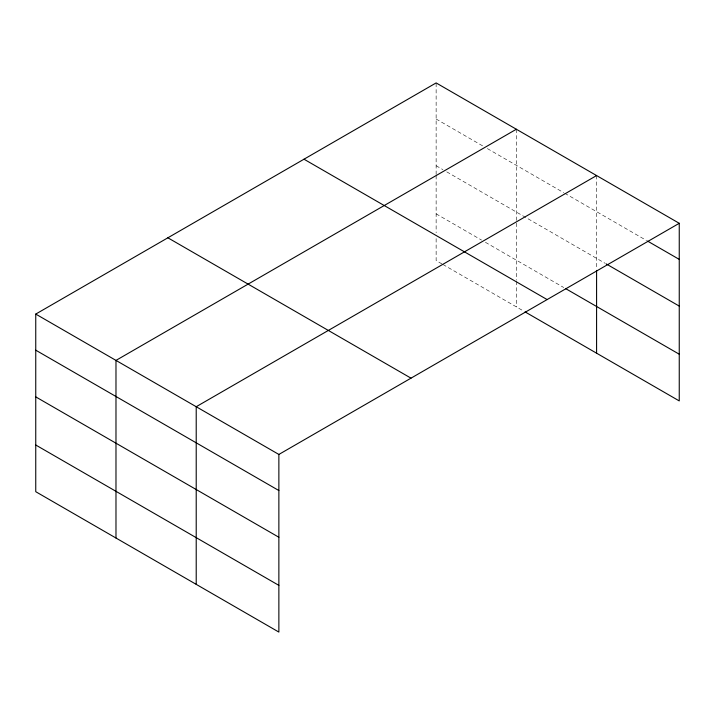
<?xml version="1.0" encoding="UTF-8"?>
<svg xmlns="http://www.w3.org/2000/svg" width="715" height="715" viewBox="0 0 715 715"><rect width="100%" height="100%" fill="white"/><g stroke="black" fill="none" stroke-linecap="round" stroke-linejoin="round"><path stroke-width="0.54" stroke-dasharray="3.58 2.68" d="M436.132 174.478L436.132 82.922M436.132 119.021L483.492 146.369M487.362 148.595L563.724 192.684M564.689 193.247L646.566 240.517M436.132 165.728L442.898 169.634M446.759 171.868L605.239 263.361M436.132 213.848L481.561 240.079M485.422 242.314L563.724 287.51M441.924 263.898L436.132 260.555L436.132 237.201M442.898 264.461L523.121 310.784M596.587 175.568L596.587 269.305M516.355 129.245L516.355 280.182M516.355 281.299L516.355 306.869M436.132 175.568L436.132 232.75"/><path stroke-width="1.07" d="M679.25 223.295L436.132 82.922L35.75 314.082L35.75 491.705L278.868 632.078L278.868 454.445L679.25 223.295L679.25 400.918L525.06 311.892M516.355 129.245L115.982 360.405L115.982 538.029M596.587 175.568L196.214 406.719L196.214 584.352M647.531 241.071L679.25 259.384M606.204 263.915L679.25 306.092M565.654 288.628L679.25 354.211M304 159.204L547.127 299.576M167.873 237.8L411 378.163M35.75 314.082L278.868 454.445M35.75 350.18L278.868 490.544M35.75 396.879L278.868 537.251M35.75 445.007L278.868 585.371M596.587 270.395L596.587 353.192"/></g></svg>
